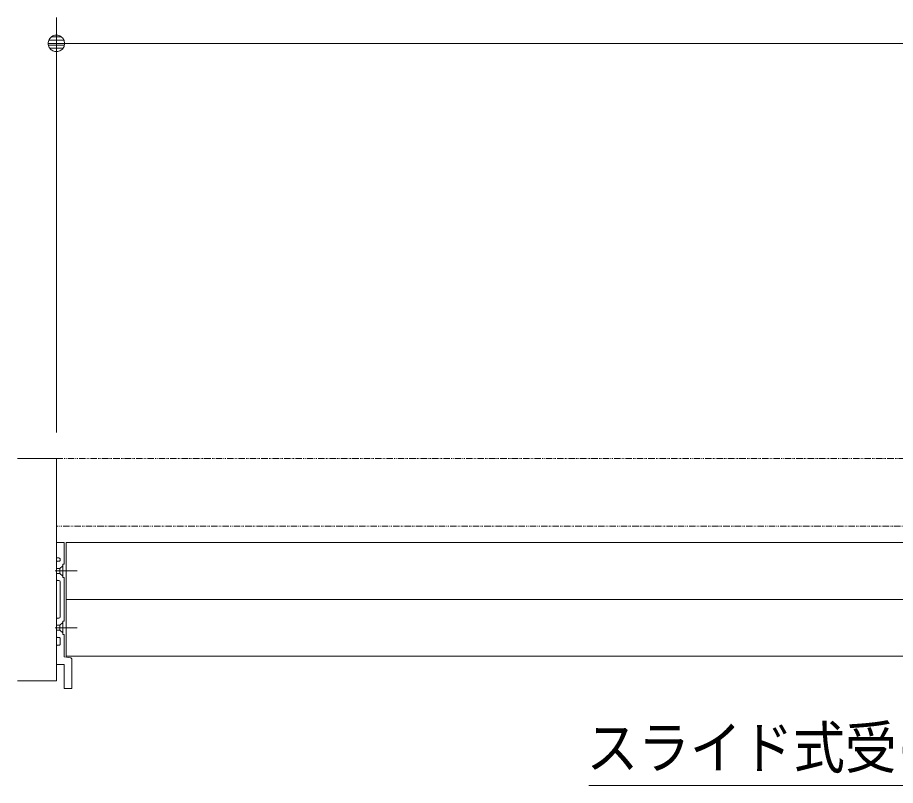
# Model space of a CAD drawing. Units: millimetres, scale not verified. Extents: x -6062 to 6062, y -3045 to 3045.
# Drawn here: x -4824 to -4146, y 1206 to 1800 of the extents above; entities that cross this region are included whole.
import ezdxf
from ezdxf.enums import TextEntityAlignment as Align

# ---------------------------------------------------------------- set-up
doc = ezdxf.new("R2010")
doc.units = ezdxf.units.MM
doc.header["$LTSCALE"] = 20
doc.linetypes.add('CHAIN1', pattern=[8, 5, -1, 1, -1])
doc.linetypes.add('DOUBLE_CHAIN1', pattern=[8.8, 5, -1, 0.6, -0.6, 0.6, -1])
for name, color, linetype, lineweight in [('0-0_2寸法-1', 7, 'Continuous', 9), ('0-1_0', 7, 'Continuous', 9), ('0-3_2寸法-3', 7, 'Continuous', 9), ('0-4_3一般', 7, 'Continuous', 9)]:
    doc.layers.add(name, color=color, linetype=linetype, lineweight=lineweight)
doc.styles.add('ＭＳ ゴシック', font='')
doc.styles.get('ＭＳ ゴシック').set_extended_font_data('MS Gothic')

# ---------------------------------------------------------------- blocks, each defined once
blk = doc.blocks.new('_Dot')
at = {"layer": '0-1_0'}
for p, q in [((-10, 0), (-20, 0)), ((9.78, 2), (-9.78, 2)), ((7.99, 6), (-7.99, 6)), ((9.16, -3.98), (-9.16, -3.98)), ((6, -7.98), (-6, -7.98))]:
    blk.add_line(p, q, dxfattribs=at)
for points in [[(10, 0), (9.92, 1.25), (9.69, 2.49), (9.3, 3.68), (8.76, 4.82), (8.09, 5.88), (7.29, 6.85), (6.37, 7.71), (5.36, 8.44), (4.26, 9.05), (3.09, 9.51), (1.87, 9.82), (0.63, 9.98), (-0.63, 9.98), (-1.87, 9.82), (-3.09, 9.51), (-4.26, 9.05), (-5.36, 8.44), (-6.37, 7.71), (-7.29, 6.85), (-8.09, 5.88), (-8.76, 4.82), (-9.3, 3.68), (-9.69, 2.49), (-9.92, 1.25), (-10, 0), (0, 0)], [(-10, 0), (-9.92, -1.25), (-9.69, -2.49), (-9.3, -3.68), (-8.76, -4.82), (-8.09, -5.88), (-7.29, -6.85), (-6.37, -7.71), (-5.36, -8.44), (-4.26, -9.05), (-3.09, -9.51), (-1.87, -9.82), (-0.63, -9.98), (0.63, -9.98), (1.87, -9.82), (3.09, -9.51), (4.26, -9.05), (5.36, -8.44), (6.37, -7.71), (7.29, -6.85), (8.09, -5.88), (8.76, -4.82), (9.3, -3.68), (9.69, -2.49), (9.92, -1.25), (10, 0), (0, 0)]]:
    blk.add_lwpolyline(points, close=True, dxfattribs=at)
blk = doc.blocks.new('グループ-87')
at = {"layer": '0-4_3一般'}
for p, q in [((-59990, 27876.9), (11350, 27876.9)), ((-59990, 26996.9), (-59990, 27876.9)), ((-59817.8, 27436.9), (-60157.8, 27436.9)), ((-59990, 26996.9), (11350, 26996.9)), ((-59817.8, 26556.9), (-60157.8, 26556.9)), ((-59990, 26116.9), (11350, 26116.9))]:
    blk.add_line(p, q, dxfattribs=at)
blk.add_lwpolyline([(-59990, 26116.9), (-59990, 26996.9), (11350, 26996.9), (11350, 26116.9)], dxfattribs=at)
blk = doc.blocks.new('グループ-88')
at = {"layer": '0-4_3一般', "linetype": 'DOUBLE_CHAIN1'}
blk.add_lwpolyline([(-60140, 29176.9), (-36000, 29176.9), (-36000, 28126.9), (-60140, 28126.9)], dxfattribs=at)
at = {"layer": '0-4_3一般'}
blk.add_blockref('グループ-87', (0, 0), dxfattribs=at)
blk = doc.blocks.new('グループ-102')
at = {"layer": '0-4_3一般'}
for p, q in [((-60140, 27876.9), (-60140, 27636.9)), ((-60140, 27876.9), (-60020, 27876.9)), ((-60020, 27876.9), (-60020, 27540.9)), ((-60140, 27636.9), (-60100, 27636.9)), ((-60140, 27566.9), (-60140, 27306.9)), ((-60100, 27586.9), (-60120, 27586.9)), ((-60080, 27616.9), (-60080, 27606.9)), ((-60048, 27436.9), (-60042, 27442.9)), ((-60048, 27436.9), (-60042, 27430.9)), ((-60020, 27540.9), (-60042, 27540.9)), ((-60042, 27442.9), (-60042, 27540.9)), ((-60042, 27332.9), (-60042, 27430.9)), ((-60120, 27286.9), (-60100, 27286.9)), ((-60020, 27332.9), (-60042, 27332.9)), ((-60020, 27332.9), (-60020, 26660.9)), ((-60080, 27266.9), (-60080, 26726.9)), ((-60140, 26686.9), (-60140, 26426.9)), ((-60100, 26706.9), (-60120, 26706.9)), ((-60042, 26660.9), (-60020, 26660.9)), ((-60048, 26556.9), (-60042, 26550.9)), ((-60042, 26452.9), (-60042, 26550.9)), ((-60120, 26406.9), (-60100, 26406.9)), ((-60080, 26386.9), (-60080, 26306.9)), ((-60020, 26452.9), (-60042, 26452.9)), ((-60020, 26452.9), (-60020, 26106.9)), ((-60140, 26266.9), (-60140, 25986.9)), ((-60100, 26286.9), (-60120, 26286.9)), ((-59916.7, 26089.7), (-60020, 26106.9)), ((-59900, 26069.9), (-59900, 25616.9)), ((-60140, 25986.9), (-60020, 25986.9)), ((-60020, 25986.9), (-60020, 25616.9)), ((-60020, 25616.9), (-59900, 25616.9))]:
    blk.add_line(p, q, dxfattribs=at)
at = {"layer": '0-4_3一般', "linetype": 'CHAIN1'}
for p, q in [((-60023.3, 27436.9), (-60152.5, 27436.9)), ((-60023.3, 26556.9), (-60152.5, 26556.9))]:
    blk.add_line(p, q, dxfattribs=at)
at = {"layer": '0-4_3一般', "linetype": 'DOUBLE_CHAIN1'}
for p, q in [((-60084, 27474.9), (-60140, 27474.9)), ((-60042, 27516.9), (-60084, 27474.9)), ((-60084, 27474.9), (-60084, 27398.9)), ((-60084, 26594.9), (-60140, 26594.9))]:
    blk.add_line(p, q, dxfattribs=at)
for points in [[(-60042, 27356.9), (-60084, 27398.9), (-60140, 27398.9)], [(-60042, 26636.9), (-60084, 26594.9), (-60084, 26518.9)], [(-60042, 26476.9), (-60084, 26518.9), (-60140, 26518.9)]]:
    blk.add_lwpolyline(points, dxfattribs=at)
at = {"layer": '0-4_3一般'}
blk.add_lwpolyline([(-60048, 26556.9), (-60042, 26562.9), (-60042, 26660.9)], dxfattribs=at)
for centre, start, end in [((-60120, 27566.9), 135, 180), ((-60120, 27566.9), 90, 135), ((-60100, 27616.9), 45, 90), ((-60100, 27606.9), 270, 315), ((-60100, 27616.9), 0, 45), ((-60100, 27606.9), 315, 0), ((-60120, 27306.9), 180, 225), ((-60120, 27306.9), 225, 270), ((-60100, 27266.9), 45, 90), ((-60100, 27266.9), 0, 45), ((-60120, 26686.9), 135, 180), ((-60120, 26686.9), 90, 135), ((-60100, 26726.9), 270, 315), ((-60100, 26726.9), 315, 0), ((-60120, 26426.9), 180, 225), ((-60120, 26426.9), 225, 270), ((-60100, 26386.9), 45, 90), ((-60100, 26386.9), 0, 45), ((-60120, 26266.9), 135, 180), ((-60120, 26266.9), 90, 135), ((-60100, 26306.9), 270, 315), ((-60100, 26306.9), 315, 0), ((-59920, 26069.9), 40.26884, 80.53768), ((-59920, 26069.9), 0, 40.26884)]:
    blk.add_arc(centre, 20, start, end, dxfattribs=at)
blk = doc.blocks.new('グループ-103')
at = {"layer": '0-4_3一般'}
blk.add_lwpolyline([(-60740, 25736.9), (-60140, 25736.9), (-60140, 29176.9), (-60740, 29176.9)], dxfattribs=at)
at = {"layer": '0-0_2寸法-1'}
blk.add_blockref('グループ-102', (0, 0), dxfattribs=at)

msp = doc.modelspace()

# ---------------------------------------------------------------- linework, layer by layer
at = {"layer": '0-0_2寸法-1'}
for p, q in [((-4794.5, 1478.84), (-4794.5, 1800)), ((-4781.79, 1780), (-1225.21, 1780))]:
    msp.add_line(p, q, dxfattribs=at)
at = {"layer": '0-3_2寸法-3'}
msp.add_lwpolyline([(-3882.5, 1371.84), (-3978.34, 1205.84), (-4382.71, 1205.84)], dxfattribs=at)

# ---------------------------------------------------------------- block references
at = {"layer": '0-0_2寸法-1', "xscale": 0.6356201, "yscale": 0.6356201, "rotation": 180}
msp.add_blockref('_Dot', (-4794.5, 1780), dxfattribs=at)
at = {"layer": '0-4_3一般', "xscale": 0.05, "yscale": 0.05}
for name in ['グループ-103', 'グループ-88']:
    msp.add_blockref(name, (-1787.5, 0), dxfattribs=at)

# ---------------------------------------------------------------- texts
at = {"layer": '0-3_2寸法-3', "style": 'ＭＳ ゴシック', "width": 0.9}
msp.add_text('スライド式受け金具', height=32.55, dxfattribs=at).set_placement((-4384.64, 1209.19), align=Align.BOTTOM_LEFT)

doc.saveas('drawing.dxf')
